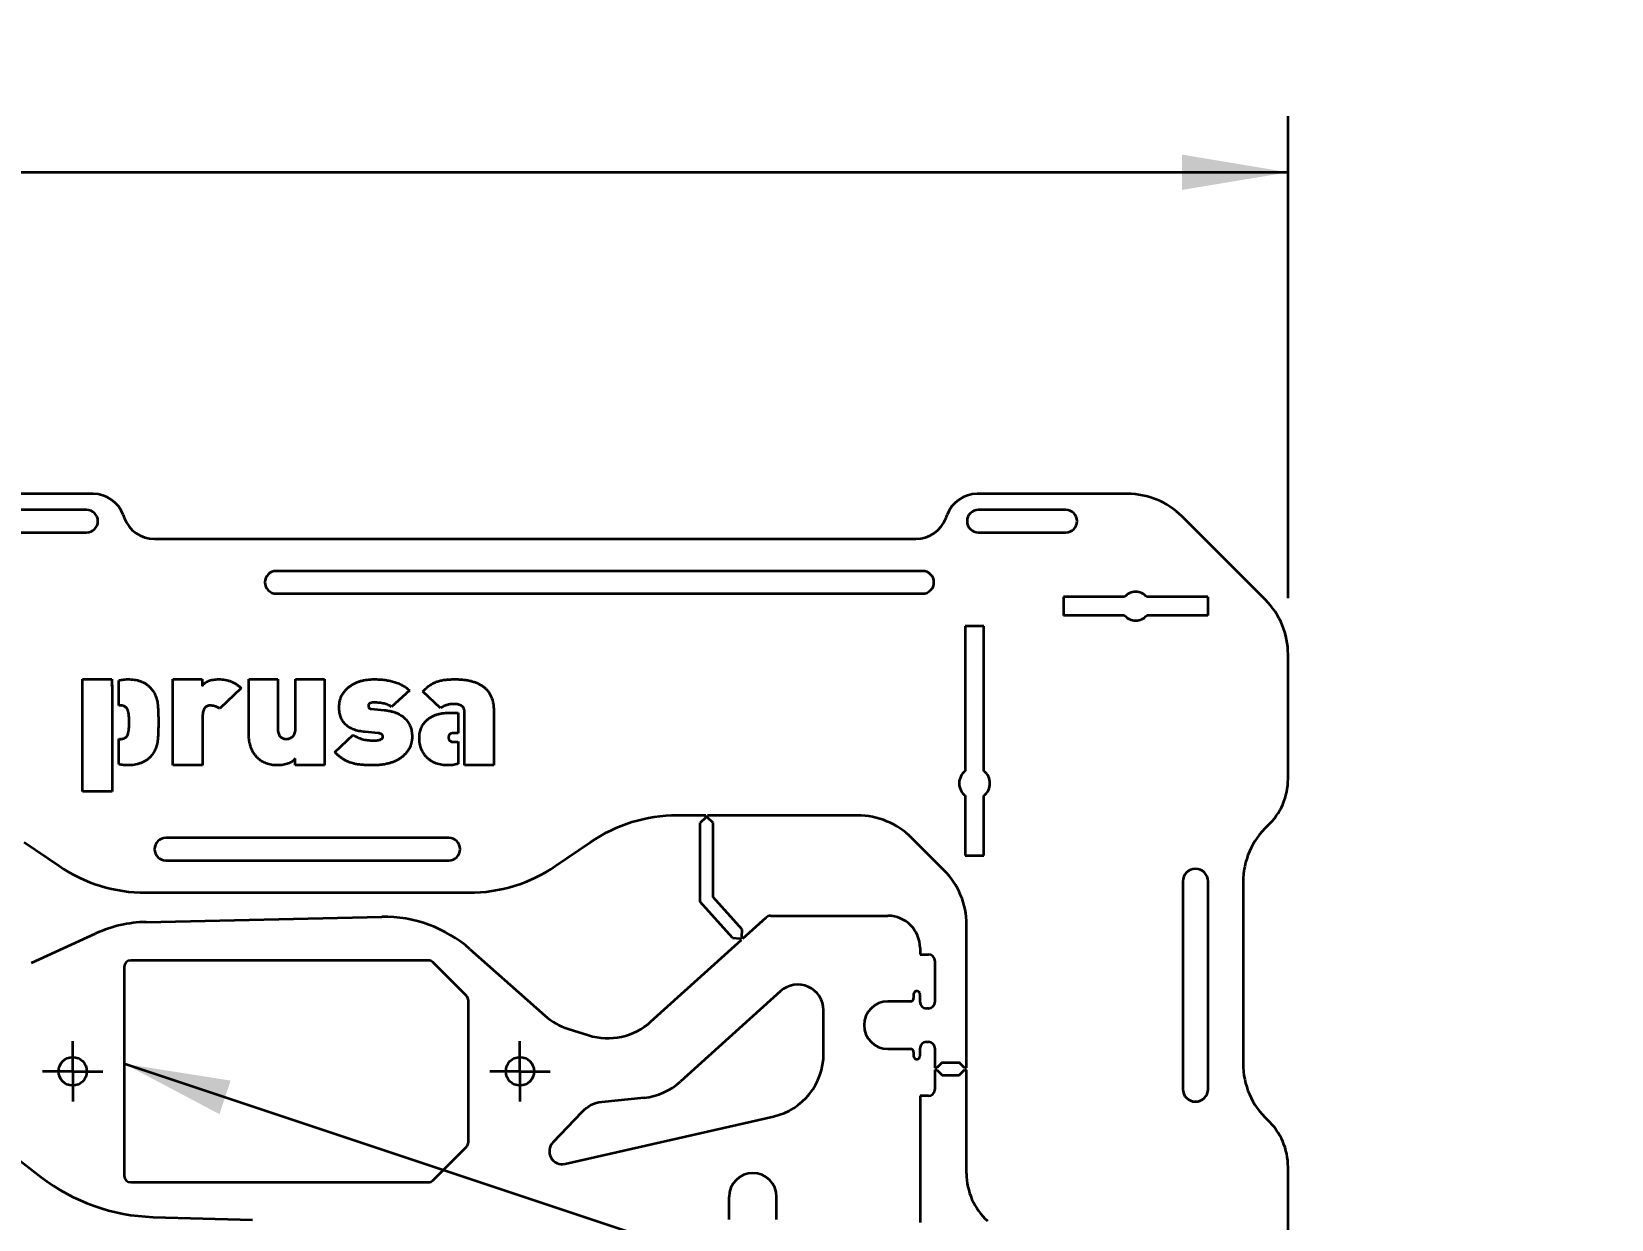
# Model space of a CAD drawing. Header units: millimetres. Extents: x 0 to 415, y 0 to 292.
# Drawn here: x 220.72 to 269.85, y 196.54 to 233.47 of the extents above; entities that cross this region are included whole.
import ezdxf
from ezdxf.enums import TextEntityAlignment as Align

# ---------------------------------------------------------------- set-up
doc = ezdxf.new("R2010")
doc.units = ezdxf.units.MM
doc.styles.add('SEACAD_txt_shx', font='txt.shx', dxfattribs={"width": 0.75})
doc.dimstyles.new('SLDDIMSTYLE0', dxfattribs={"dimtxt": 3.5, "dimasz": 3.302, "dimexe": 1.75, "dimexo": 1.75, "dimgap": 0.875, "dimtad": 1, "dimlfac": 5, "dimzin": 12, "dimdsep": 46, "dimtxsty": 'SEACAD_txt_shx', "dimblk1": '_SE_FILLED', "dimblk2": '_SE_FILLED', "dimsah": 1, "dimcen": 1.75, "dimadec": 0, "dimazin": 0, "dimtfac": 1, "dimtofl": 0, "dimtmove": 0, "dimatfit": 3, "dimfxl": 1, "dimtolj": 1, "dimtzin": 12, "dimarcsym": 0})

# ---------------------------------------------------------------- blocks, each defined once
blk = doc.blocks.new('SEANNOT_GROUP')
at = {"linetype": 'Continuous', "lineweight": 35}
blk.add_hatch(color=7, dxfattribs=at).paths.add_polyline_path([(226.912, 200.854), (223.605, 201.376), (226.564, 199.81)])
at = {"color": 7, "linetype": 'Continuous', "lineweight": 35}
blk.add_lwpolyline([(269.852, 185.966), (223.605, 201.376)], dxfattribs=at)
blk = doc.blocks.new('DMBLK7')
at = {"linetype": 'Continuous', "lineweight": 35}
for points in [[(173.099, 229.648), (169.797, 229.098), (173.099, 228.548)], [(256.495, 229.648), (256.495, 228.548), (259.797, 229.098)]]:
    blk.add_hatch(color=7, dxfattribs=at).paths.add_polyline_path(points)
at = {"color": 7, "linetype": 'Continuous', "lineweight": 35}
for p, q in [((169.797, 215.854), (169.797, 230.848)), ((259.797, 215.854), (259.797, 230.848)), ((169.797, 229.098), (259.797, 229.098))]:
    blk.add_line(p, q, dxfattribs=at)
at = {"color": 7, "linetype": 'Continuous', "lineweight": 35, "style": 'SEACAD_txt_shx'}
blk.add_text('450', height=3.5, dxfattribs=at).set_placement((210.195, 233.473), align=Align.TOP_LEFT)
blk = doc.blocks.new('_SE_FILLED')
at = {"color": 0}
blk.add_line((0, 0), (-1, 0), dxfattribs=at)
blk.add_solid([(0, 0), (-1, -0.1665), (-1, 0.1665), (0, 0)], dxfattribs=at)
blk = doc.blocks.new('SW_CENTERMARKSYMBOL_34')
at = {"color": 7, "linetype": 'Continuous', "lineweight": 35}
for p, q in [((0.94, 1.44), (0.94, 1.88)), ((0.94, 0.94), (0.94, 1.44)), ((0.44, 0.94), (0, 0.94)), ((0.94, 0.94), (0.44, 0.94)), ((0.94, 0.94), (0.94, 0.44)), ((0.94, 0.94), (1.44, 0.94)), ((1.44, 0.94), (1.88, 0.94)), ((0.94, 0.44), (0.94, 0))]:
    blk.add_line(p, q, dxfattribs=at)
blk = doc.blocks.new('SW_CENTERMARKSYMBOL_35')
at = {"color": 7, "linetype": 'Continuous', "lineweight": 35}
for p, q in [((0.94, 1.44), (0.94, 1.88)), ((0.94, 0.94), (0.94, 1.44)), ((0.44, 0.94), (0, 0.94)), ((0.94, 0.94), (0.44, 0.94)), ((0.94, 0.94), (0.94, 0.44)), ((0.94, 0.94), (1.44, 0.94)), ((1.44, 0.94), (1.88, 0.94)), ((0.94, 0.44), (0.94, 0))]:
    blk.add_line(p, q, dxfattribs=at)

msp = doc.modelspace()

# ---------------------------------------------------------------- linework, layer by layer
at = {"color": 7, "linetype": 'Continuous', "lineweight": 35}
for p, q in [((222.6322, 219.0981), (206.9622, 219.0981)), ((254.8031, 219.0981), (250.1311, 219.0981)), ((222.4342, 218.5981), (207.1602, 218.5981)), ((223.5709, 218.4428), (223.6037, 218.3534)), ((249.1596, 218.3534), (249.1924, 218.4428)), ((252.885, 218.5981), (250.1637, 218.5981)), ((259.0943, 215.801), (256.5002, 218.3951)), ((207.1602, 217.8981), (222.4342, 217.8981)), ((224.5424, 217.6981), (248.2208, 217.6981)), ((250.1637, 217.8981), (252.885, 217.8981)), ((248.4337, 216.6981), (228.3296, 216.6981)), ((228.3296, 215.9981), (248.4337, 215.9981)), ((254.7131, 215.8961), (252.8172, 215.8961)), ((252.8172, 215.8961), (252.8172, 215.3161)), ((257.2972, 215.8961), (255.4013, 215.8961)), ((257.2972, 215.8961), (257.2972, 215.3161)), ((254.7131, 215.3161), (252.8172, 215.3161)), ((257.2972, 215.3161), (255.4013, 215.3161)), ((250.3372, 214.9881), (249.7572, 214.9881)), ((249.7572, 214.9881), (249.7572, 210.4806)), ((250.3372, 210.4806), (250.3372, 214.9881)), ((259.7972, 210.2395), (259.7972, 214.104)), ((222.3064, 213.3342), (223.2133, 213.3342)), ((222.3064, 209.8426), (222.3064, 213.3342)), ((223.2133, 213.3342), (223.2133, 213.1238)), ((223.4303, 212.5144), (223.4303, 213.2922)), ((225.1179, 213.3342), (226.0248, 213.3342)), ((225.1179, 210.6588), (225.1179, 213.3342)), ((226.0248, 213.3342), (226.0248, 213.1238)), ((227.4759, 213.3342), (228.3828, 213.3342)), ((227.4759, 211.6543), (227.4759, 213.3342)), ((228.3828, 213.3342), (228.3828, 211.7769)), ((228.927, 211.7769), (228.927, 213.3342)), ((228.927, 213.3342), (229.8339, 213.3342)), ((229.8339, 213.3342), (229.8339, 210.6588)), ((223.2303, 213.1486), (223.2303, 209.8426)), ((227.2385, 213.0572), (226.5753, 212.428)), ((232.4746, 212.9835), (231.9184, 212.4712)), ((233.4346, 212.4372), (232.8919, 212.9545)), ((231.2807, 212.4117), (231.6846, 212.3742)), ((233.7074, 212.2913), (233.9871, 212.2913)), ((233.9871, 212.2913), (233.9871, 211.6564)), ((234.1871, 210.6588), (234.1871, 212.3083)), ((235.094, 212.3621), (235.094, 210.6588)), ((226.0418, 212.2162), (226.0418, 210.6588)), ((223.4303, 210.6963), (223.4303, 211.4785)), ((230.1513, 211.0669), (230.7224, 211.6054)), ((231.4975, 211.6586), (231.0915, 211.6961)), ((233.9871, 211.6564), (233.8421, 211.6564)), ((233.9871, 211.3956), (233.9871, 210.707)), ((228.9177, 210.6588), (228.9177, 210.87)), ((226.0418, 210.6588), (225.1179, 210.6588)), ((229.8339, 210.6588), (228.9177, 210.6588)), ((235.094, 210.6588), (234.1871, 210.6588)), ((223.2303, 209.8426), (222.3064, 209.8426)), ((249.7572, 209.7156), (249.7572, 207.8581)), ((250.3372, 207.8581), (250.3372, 209.7156)), ((241.6862, 209.0981), (240.8021, 209.0981)), ((241.6862, 209.0381), (241.5162, 208.8681)), ((241.5162, 206.4079), (241.5162, 208.8681)), ((241.6862, 209.0381), (241.6862, 209.0981)), ((246.4031, 209.0981), (241.7462, 209.0981)), ((241.7462, 209.0381), (241.7462, 209.0981)), ((241.9162, 208.8681), (241.7462, 209.0381)), ((241.9162, 206.5611), (241.9162, 208.8681)), ((233.7013, 208.3981), (224.8931, 208.3981)), ((249.0943, 207.401), (248.1002, 208.3951)), ((220.4929, 208.2663), (221.575, 207.5299)), ((237.0194, 207.5299), (238.1015, 208.2663)), ((249.7572, 207.8581), (250.3372, 207.8581)), ((224.8931, 207.6981), (233.7013, 207.6981)), ((256.5242, 207.0468), (256.5242, 200.5919)), ((257.31, 200.5919), (257.31, 207.0468)), ((258.3972, 207.0208), (258.3972, 201.3843)), ((224.2756, 206.6981), (234.3188, 206.6981)), ((242.5206, 205.2898), (241.5162, 206.4079)), ((242.8182, 205.5571), (241.9162, 206.5611)), ((224.2833, 205.7853), (231.6159, 205.9436)), ((242.8454, 205.2726), (243.5689, 205.9259)), ((243.703, 205.9774), (247.3521, 205.9774)), ((220.7217, 204.5166), (222.7065, 205.424)), ((242.8053, 205.3171), (242.8182, 205.5571)), ((249.7972, 201.2474), (249.7972, 205.704)), ((234.3551, 204.9382), (236.6858, 202.8729)), ((239.9826, 202.6875), (242.8009, 205.2323)), ((242.5206, 205.2898), (242.7606, 205.277)), ((242.8009, 205.2323), (242.7606, 205.277)), ((242.8053, 205.3171), (242.8053, 205.317)), ((242.8454, 205.2726), (242.8053, 205.317)), ((248.3521, 204.9774), (248.3521, 204.7774)), ((223.605, 204.3916), (223.605, 197.8916)), ((233.0585, 204.5916), (223.805, 204.5916)), ((234.2464, 203.4865), (233.1999, 204.533)), ((248.3521, 204.7774), (248.6121, 204.7774)), ((248.8121, 204.5774), (248.8121, 203.2974)), ((244.0159, 203.6348), (240.9032, 200.824)), ((248.1521, 203.5374), (248.1521, 203.4174)), ((248.3521, 203.2974), (248.3521, 203.5274)), ((234.305, 198.9381), (234.305, 203.3451)), ((245.3521, 201.6899), (245.3521, 203.041)), ((248.0521, 203.3174), (247.3521, 203.3174)), ((248.6121, 203.0974), (248.5521, 203.0974)), ((237.4129, 202.4617), (238.0429, 202.2638)), ((248.5521, 202.0574), (248.6121, 202.0574)), ((247.3521, 201.8374), (248.0521, 201.8374)), ((248.1521, 201.7374), (248.1521, 201.6174)), ((248.3521, 201.6274), (248.3521, 201.8574)), ((248.8121, 201.8574), (248.8121, 201.2474)), ((248.8121, 201.2474), (248.8721, 201.2474)), ((248.8121, 201.1874), (248.8721, 201.1874)), ((248.8121, 201.1874), (248.8121, 200.5774)), ((249.0421, 201.4174), (248.8721, 201.2474)), ((248.8721, 201.1874), (249.0421, 201.0174)), ((249.0421, 201.4174), (249.5672, 201.4174)), ((249.0421, 201.0174), (249.5672, 201.0174)), ((249.7372, 201.2474), (249.5672, 201.4174)), ((249.5672, 201.0174), (249.7372, 201.1874)), ((249.7372, 201.2474), (249.7972, 201.2474)), ((249.7372, 201.1874), (249.7972, 201.1874)), ((249.7972, 197.9674), (249.7972, 201.1874)), ((217.6696, 200.4321), (221.0182, 197.8542)), ((239.77, 200.3192), (238.455, 200.1822)), ((248.6121, 200.3774), (248.3521, 200.3774)), ((248.3521, 200.3774), (248.3521, 196.4374)), ((237.8335, 199.8763), (236.9332, 198.9283)), ((237.3121, 198.2629), (243.7963, 199.7398)), ((233.1999, 197.7502), (234.2464, 198.7967)), ((259.7972, 186.0305), (259.7972, 198.1656)), ((223.805, 197.6916), (233.0585, 197.6916)), ((242.4121, 196.5374), (242.4121, 197.2374)), ((243.8921, 196.5374), (243.8921, 197.2374)), ((224.5045, 196.6111), (227.5962, 196.5215))]:
    msp.add_line(p, q, dxfattribs=at)
for centre in [(222.001, 201.1416), (235.909, 201.1416)]:
    msp.add_circle(centre, 0.44, dxfattribs=at)
for centre, radius, start, end in [((222.6322, 218.0981), 1, 20.16436, 90), ((250.1311, 218.0981), 1, 90, 159.83564), ((254.8031, 216.6981), 2.4, 45, 90), ((222.4342, 218.2481), 0.35, 270, 90), ((224.5424, 218.6981), 1, 200.16436, 270), ((248.2208, 218.6981), 1, 270, 339.83564), ((250.1637, 218.2481), 0.35, 90, 270), ((252.885, 218.2481), 0.35, 270, 90), ((228.3296, 216.3481), 0.35, 90, 270), ((248.4337, 216.3481), 0.35, 270, 90), ((255.0572, 215.6061), 0.45, 40.12403, 139.87597), ((257.3972, 214.104), 2.4, 0, 45), ((255.0572, 215.6061), 0.45, 220.12403, 319.87597), ((250.0472, 210.0981), 0.48, 127.1689, 232.8311), ((250.0472, 210.0981), 0.48, 307.1689, 52.8311), ((257.7972, 210.2395), 2, 312.98589, 0), ((240.8021, 204.2981), 4.8, 90, 124.23756), ((246.4031, 206.6981), 2.4, 45, 90), ((224.8931, 208.0481), 0.35, 90, 270), ((233.7013, 208.0481), 0.35, 270, 90), ((260.7972, 207.0208), 2.4, 132.98589, 180), ((224.2756, 211.4981), 4.8, 235.76244, 270), ((234.3188, 211.4981), 4.8, 270, 304.23756), ((247.3972, 205.704), 2.4, 0, 45), ((256.9171, 207.0468), 0.3929, 0, 180), ((231.7022, 201.9445), 4, 48.45432, 91.23707), ((243.703, 205.7774), 0.2, 90, 132.08188), ((247.3521, 204.9774), 1, 0, 90), ((224.3697, 201.7862), 4, 91.23707, 114.57), ((223.805, 204.3916), 0.2, 90, 180), ((233.0585, 204.3916), 0.2, 45, 90), ((248.6121, 204.5774), 0.2, 0, 90), ((234.105, 203.3451), 0.2, 0, 45), ((244.5521, 203.041), 0.8, 0, 132.08188), ((248.0521, 203.4174), 0.1, 270, 0), ((248.2521, 203.5374), 0.1, 25.196, 180), ((248.2021, 203.5274), 0.15, 0, 20.51652), ((247.3521, 202.5774), 0.74, 90, 270), ((248.5521, 203.2974), 0.2, 180, 270), ((248.6121, 203.2974), 0.2, 270, 0), ((238.0122, 204.3697), 2, 228.45432, 252.56157), ((238.6423, 204.1718), 2, 252.56157, 312.08188), ((248.5521, 201.8574), 0.2, 90, 180), ((248.6121, 201.8574), 0.2, 0, 90), ((243.3521, 201.6899), 2, 282.83173, 0), ((248.0521, 201.7374), 0.1, 0, 90), ((248.2521, 201.6174), 0.1, 180, 334.804), ((248.2021, 201.6274), 0.15, 339.48348, 0), ((260.7972, 201.3843), 2.4, 180, 227.01411), ((239.5629, 202.3084), 2, 275.94511, 312.08188), ((248.6121, 200.5774), 0.2, 270, 360), ((256.9171, 200.5919), 0.3929, 180, 0), ((238.5586, 199.1876), 1, 95.94511, 136.47625), ((257.7972, 198.1656), 2, 0, 47.01411), ((234.105, 198.9381), 0.2, 315, 360), ((237.2233, 198.6529), 0.4, 136.47625, 282.83173), ((224.6782, 202.6086), 6, 232.40966, 268.34054), ((223.805, 197.8916), 0.2, 180, 270), ((233.0585, 197.8916), 0.2, 270, 315), ((243.1521, 197.2374), 0.74, 0, 180), ((251.7972, 197.9674), 2, 180, 227.54192)]:
    msp.add_arc(centre, radius, start, end, dxfattribs=at)
for points, knots in [([(223.4303, 213.2922), (223.4434, 213.2968), (223.4806, 213.3082), (223.5453, 213.3223), (223.6266, 213.3323), (223.6833, 213.3336), (223.7129, 213.3342)], [0, 0, 0, 0, 0.1441048, 0.4072274, 0.6909612, 1, 1, 1, 1]), ([(223.7129, 213.3342), (223.7486, 213.3337), (223.818, 213.3325), (223.919, 213.321), (224.0139, 213.302), (224.1028, 213.2749), (224.1862, 213.2412), (224.2632, 213.1988), (224.3349, 213.1496), (224.377, 213.1102), (224.398, 213.0905)], [0, 0, 0, 0, 0.1433743, 0.278982, 0.4077707, 0.5317532, 0.6517644, 0.7685504, 0.8843881, 1, 1, 1, 1]), ([(226.0248, 213.1238), (226.0365, 213.1409), (226.0599, 213.1751), (226.1066, 213.2173), (226.1597, 213.2542), (226.2212, 213.2839), (226.2909, 213.3064), (226.3681, 213.3222), (226.4532, 213.3323), (226.5125, 213.3336), (226.5435, 213.3342)], [0, 0, 0, 0, 0.1057024, 0.2120424, 0.3209828, 0.4369971, 0.5608107, 0.6958468, 0.84109, 1, 1, 1, 1]), ([(226.5435, 213.3342), (226.5773, 213.3334), (226.6437, 213.3319), (226.7413, 213.319), (226.8347, 213.2968), (226.9241, 213.2666), (227.0092, 213.2271), (227.0902, 213.1792), (227.1682, 213.1237), (227.2149, 213.0795), (227.2385, 213.0572)], [0, 0, 0, 0, 0.1319909, 0.2594183, 0.3835632, 0.5063408, 0.6272372, 0.7491807, 0.8733256, 1, 1, 1, 1]), ([(230.6281, 213.121), (230.6536, 213.1383), (230.7046, 213.173), (230.7871, 213.2157), (230.8734, 213.2517), (230.963, 213.2828), (231.0572, 213.3059), (231.1556, 213.322), (231.2578, 213.3321), (231.3274, 213.3335), (231.3629, 213.3342)], [0, 0, 0, 0, 0.118551, 0.2379918, 0.3576584, 0.4789896, 0.6038728, 0.7313721, 0.8632235, 1, 1, 1, 1]), ([(231.3629, 213.3342), (231.4236, 213.3332), (231.5411, 213.3311), (231.7112, 213.3148), (231.869, 213.2874), (232.0147, 213.2495), (232.1484, 213.2008), (232.2696, 213.1402), (232.3794, 213.069), (232.4431, 213.0118), (232.4746, 212.9835)], [0, 0, 0, 0, 0.1524973, 0.2949, 0.4285817, 0.554312, 0.6725284, 0.785254, 0.8939849, 1, 1, 1, 1]), ([(232.8919, 212.9545), (232.9273, 212.9904), (232.995, 213.0591), (233.1036, 213.1456), (233.2112, 213.2133), (233.3218, 213.2622), (233.4402, 213.2945), (233.5705, 213.3187), (233.7166, 213.3313), (233.8189, 213.3332), (233.8725, 213.3342)], [0, 0, 0, 0, 0.1388602, 0.2651818, 0.3813842, 0.4879379, 0.5968093, 0.7184716, 0.8523342, 1, 1, 1, 1]), ([(233.8725, 213.3342), (233.9219, 213.3337), (234.0175, 213.3325), (234.1562, 213.321), (234.2853, 213.3024), (234.4048, 213.2753), (234.5153, 213.2416), (234.6163, 213.2), (234.7075, 213.1503), (234.7893, 213.0933), (234.8615, 213.0284), (234.9241, 212.9558), (234.9774, 212.8755), (235.0196, 212.787), (235.0529, 212.6915), (235.0772, 212.5885), (235.0912, 212.4778), (235.0931, 212.4014), (235.094, 212.3621)], [0, 0, 0, 0, 0.08302, 0.160717, 0.2337823, 0.3021824, 0.3666185, 0.4276821, 0.4856168, 0.5409223, 0.594909, 0.6484057, 0.7017134, 0.7564169, 0.8128081, 0.8715645, 0.9340209, 1, 1, 1, 1]), ([(224.398, 213.0905), (224.4137, 213.0742), (224.4451, 213.0416), (224.4869, 212.9875), (224.5236, 212.9291), (224.5564, 212.8675), (224.5842, 212.8015), (224.6074, 212.7316), (224.6259, 212.6576), (224.6345, 212.6069), (224.6389, 212.5811)], [0, 0, 0, 0, 0.1179976, 0.2368457, 0.3567864, 0.4783508, 0.6017837, 0.730689, 0.8631094, 1, 1, 1, 1]), ([(230.2873, 212.4642), (230.2885, 212.4977), (230.2908, 212.5634), (230.3064, 212.6595), (230.3336, 212.7497), (230.3706, 212.8352), (230.4193, 212.9151), (230.4788, 212.9895), (230.5476, 213.0602), (230.6009, 213.1004), (230.6281, 213.121)], [0, 0, 0, 0, 0.1307618, 0.2556107, 0.3774893, 0.4968874, 0.6173533, 0.7404087, 0.8671825, 1, 1, 1, 1]), ([(223.7072, 212.3919), (223.7018, 212.402), (223.6914, 212.4218), (223.6705, 212.4477), (223.6456, 212.4691), (223.6183, 212.488), (223.5862, 212.5011), (223.5512, 212.5114), (223.5123, 212.5166), (223.4852, 212.5175), (223.4713, 212.518)], [0, 0, 0, 0, 0.1208253, 0.2362908, 0.3495469, 0.4666222, 0.5863322, 0.7136198, 0.852442, 1, 1, 1, 1]), ([(223.7575, 211.9965), (223.7574, 212.0197), (223.7571, 212.0638), (223.7552, 212.1274), (223.7508, 212.1853), (223.7454, 212.2376), (223.7383, 212.2842), (223.7299, 212.3251), (223.7206, 212.361), (223.7115, 212.3821), (223.7072, 212.3919)], [0, 0, 0, 0, 0.1731746, 0.3305266, 0.4758076, 0.6073272, 0.7235333, 0.8281896, 0.9199373, 1, 1, 1, 1]), ([(224.6389, 212.5811), (224.6408, 212.5652), (224.645, 212.531), (224.6509, 212.4763), (224.6548, 212.4141), (224.6584, 212.3447), (224.661, 212.2679), (224.6634, 212.1838), (224.6636, 212.0926), (224.6642, 212.0294), (224.6644, 211.9965)], [0, 0, 0, 0, 0.0816565, 0.1765441, 0.2820779, 0.4008277, 0.5328237, 0.6756685, 0.8317836, 1, 1, 1, 1]), ([(226.1261, 212.4613), (226.1129, 212.4488), (226.0849, 212.4223), (226.0603, 212.3645), (226.0434, 212.2951), (226.0424, 212.2439), (226.0418, 212.2162)], [0, 0, 0, 0, 0.2022899, 0.4284258, 0.6897374, 1, 1, 1, 1]), ([(226.2685, 212.518), (226.2569, 212.5173), (226.2329, 212.5158), (226.1972, 212.5044), (226.161, 212.4862), (226.1382, 212.4699), (226.1261, 212.4613)], [0, 0, 0, 0, 0.2238437, 0.4610809, 0.715134, 1, 1, 1, 1]), ([(226.5753, 212.428), (226.5475, 212.4419), (226.4948, 212.4682), (226.415, 212.4958), (226.3405, 212.5144), (226.2918, 212.5168), (226.2685, 212.518)], [0, 0, 0, 0, 0.2889211, 0.5473811, 0.7839958, 1, 1, 1, 1]), ([(231.0915, 211.6961), (231.0591, 211.6995), (230.9959, 211.7061), (230.9046, 211.7224), (230.8192, 211.7435), (230.7403, 211.7697), (230.6676, 211.8007), (230.6016, 211.8371), (230.5411, 211.8773), (230.4882, 211.924), (230.44, 211.974), (230.3995, 212.0302), (230.3647, 212.0904), (230.336, 212.1557), (230.3143, 212.2259), (230.2989, 212.3011), (230.2885, 212.381), (230.2877, 212.436), (230.2873, 212.4642)], [0, 0, 0, 0, 0.0782246, 0.1525378, 0.2226876, 0.289044, 0.3520437, 0.4121967, 0.4697679, 0.5260537, 0.5814177, 0.6362064, 0.6918486, 0.7482229, 0.8070568, 0.8678983, 0.9324737, 1, 1, 1, 1]), ([(231.3565, 212.6087), (231.3437, 212.6086), (231.32, 212.6083), (231.2867, 212.6031), (231.2585, 212.5957), (231.2348, 212.5852), (231.2164, 212.5707), (231.2032, 212.5526), (231.1961, 212.531), (231.1949, 212.5159), (231.1943, 212.5081)], [0, 0, 0, 0, 0.1776765, 0.3306682, 0.4670728, 0.5832765, 0.6885455, 0.7898367, 0.8907001, 1, 1, 1, 1]), ([(231.1943, 212.5081), (231.1951, 212.4946), (231.1966, 212.47), (231.2142, 212.4377), (231.2439, 212.4168), (231.2678, 212.4135), (231.2807, 212.4117)], [0, 0, 0, 0, 0.2765699, 0.5064102, 0.7343183, 1, 1, 1, 1]), ([(231.9184, 212.4712), (231.9018, 212.4822), (231.8679, 212.5045), (231.8122, 212.5332), (231.75, 212.5559), (231.6828, 212.5762), (231.6092, 212.5907), (231.5301, 212.6011), (231.4452, 212.6076), (231.3868, 212.6083), (231.3565, 212.6087)], [0, 0, 0, 0, 0.1013619, 0.2070635, 0.3192645, 0.4386909, 0.5654471, 0.7017065, 0.8456107, 1, 1, 1, 1]), ([(231.6846, 212.3742), (231.7203, 212.3702), (231.7897, 212.3624), (231.8899, 212.3431), (231.983, 212.3184), (232.0692, 212.2885), (232.1474, 212.2509), (232.2196, 212.2097), (232.2838, 212.1612), (232.3214, 212.1245), (232.34, 212.1063)], [0, 0, 0, 0, 0.1490806, 0.2897086, 0.4225326, 0.5483218, 0.6675071, 0.7820868, 0.8925824, 1, 1, 1, 1]), ([(233.0067, 212.0539), (233.028, 212.0732), (233.0707, 212.1119), (233.1437, 212.1595), (233.2223, 212.2003), (233.3071, 212.2335), (233.3982, 212.2599), (233.4957, 212.2778), (233.5994, 212.2896), (233.6708, 212.2907), (233.7074, 212.2913)], [0, 0, 0, 0, 0.1132961, 0.2278297, 0.3435801, 0.4631183, 0.5876037, 0.7178863, 0.8551095, 1, 1, 1, 1]), ([(233.8428, 212.5634), (233.8091, 212.5618), (233.7407, 212.5587), (233.6382, 212.5337), (233.5347, 212.494), (233.4687, 212.4566), (233.4346, 212.4372)], [0, 0, 0, 0, 0.2334264, 0.4739541, 0.7287075, 1, 1, 1, 1]), ([(234.1871, 212.3083), (234.186, 212.3282), (234.1838, 212.3663), (234.1687, 212.4202), (234.1403, 212.465), (234.1018, 212.5025), (234.0512, 212.5294), (233.9914, 212.5506), (233.9203, 212.5608), (233.8697, 212.5625), (233.8428, 212.5634)], [0, 0, 0, 0, 0.1225344, 0.2346436, 0.3390082, 0.4458194, 0.5609172, 0.6885928, 0.8342233, 1, 1, 1, 1]), ([(223.7072, 211.5997), (223.7115, 211.6096), (223.7206, 211.6307), (223.7299, 211.6666), (223.7385, 211.7079), (223.7452, 211.7548), (223.7509, 211.8073), (223.7552, 211.8651), (223.7571, 211.929), (223.7574, 211.9734), (223.7575, 211.9965)], [0, 0, 0, 0, 0.0797831, 0.1712106, 0.2755015, 0.3947837, 0.5240937, 0.6688675, 0.82743, 1, 1, 1, 1]), ([(224.6644, 211.9965), (224.6642, 211.9635), (224.6636, 211.8999), (224.6634, 211.8083), (224.6611, 211.7242), (224.6583, 211.6472), (224.6548, 211.5778), (224.6509, 211.5156), (224.645, 211.4611), (224.6408, 211.4271), (224.6389, 211.4113)], [0, 0, 0, 0, 0.1692208, 0.3251464, 0.4690261, 0.5996541, 0.7194668, 0.8248725, 0.9184426, 1, 1, 1, 1]), ([(228.3828, 211.7769), (228.3837, 211.7489), (228.3853, 211.6972), (228.4021, 211.6271), (228.4296, 211.5695), (228.4593, 211.5439), (228.4735, 211.5317)], [0, 0, 0, 0, 0.3091471, 0.57034, 0.7948304, 1, 1, 1, 1]), ([(228.8164, 211.5317), (228.8334, 211.5455), (228.8676, 211.5732), (228.9024, 211.6318), (228.9235, 211.7008), (228.9258, 211.7505), (228.927, 211.7769)], [0, 0, 0, 0, 0.2330813, 0.468545, 0.7177102, 1, 1, 1, 1]), ([(232.34, 212.1063), (232.3571, 212.0875), (232.3909, 212.0503), (232.4351, 211.9897), (232.4721, 211.9258), (232.5021, 211.8585), (232.5253, 211.7882), (232.5426, 211.7147), (232.5525, 211.638), (232.5539, 211.5858), (232.5547, 211.5594)], [0, 0, 0, 0, 0.1265792, 0.2502167, 0.3723652, 0.4933551, 0.6159888, 0.7402724, 0.8682513, 1, 1, 1, 1]), ([(232.7814, 211.5168), (232.782, 211.5438), (232.7833, 211.5965), (232.7943, 211.6737), (232.8117, 211.7469), (232.837, 211.816), (232.8679, 211.882), (232.9074, 211.9434), (232.9528, 212.0019), (232.9885, 212.0364), (233.0067, 212.0539)], [0, 0, 0, 0, 0.1346944, 0.2634008, 0.3885116, 0.5102354, 0.6306126, 0.7521073, 0.8739628, 1, 1, 1, 1]), ([(223.4713, 211.475), (223.4854, 211.4755), (223.5125, 211.4763), (223.5516, 211.4819), (223.5868, 211.4917), (223.6188, 211.5052), (223.6465, 211.5232), (223.6712, 211.5444), (223.6911, 211.5707), (223.7018, 211.5899), (223.7072, 211.5997)], [0, 0, 0, 0, 0.1504517, 0.2871653, 0.4172012, 0.5372296, 0.6532458, 0.7668031, 0.8810213, 1, 1, 1, 1]), ([(224.6389, 211.4113), (224.6345, 211.3855), (224.6259, 211.3347), (224.6074, 211.2607), (224.5842, 211.1909), (224.5564, 211.1249), (224.5237, 211.063), (224.4861, 211.005), (224.4444, 210.9507), (224.413, 210.9181), (224.3973, 210.9018)], [0, 0, 0, 0, 0.1367995, 0.2691317, 0.3979512, 0.5213019, 0.6427855, 0.763312, 0.8820809, 1, 1, 1, 1]), ([(227.748, 210.8898), (227.7261, 210.9129), (227.6823, 210.9592), (227.6272, 211.0381), (227.5801, 211.1236), (227.5418, 211.2164), (227.5121, 211.3161), (227.4912, 211.4226), (227.4781, 211.5361), (227.4766, 211.6141), (227.4759, 211.6543)], [0, 0, 0, 0, 0.1143663, 0.2289977, 0.3454181, 0.465083, 0.589334, 0.719371, 0.8553967, 1, 1, 1, 1]), ([(228.4735, 211.5317), (228.486, 211.523), (228.5104, 211.506), (228.5504, 211.4886), (228.5909, 211.477), (228.6184, 211.4757), (228.6322, 211.475)], [0, 0, 0, 0, 0.266058, 0.5196148, 0.7593092, 1, 1, 1, 1]), ([(228.6322, 211.475), (228.6498, 211.4757), (228.6838, 211.4769), (228.7325, 211.4879), (228.7774, 211.5053), (228.8035, 211.5229), (228.8164, 211.5317)], [0, 0, 0, 0, 0.2680553, 0.5197242, 0.7613307, 1, 1, 1, 1]), ([(230.7224, 211.6054), (230.7439, 211.5913), (230.7869, 211.563), (230.8564, 211.5278), (230.9293, 211.4972), (231.0063, 211.4723), (231.0871, 211.4533), (231.172, 211.4401), (231.2604, 211.4312), (231.3208, 211.4302), (231.3516, 211.4297)], [0, 0, 0, 0, 0.1161523, 0.2327017, 0.3519073, 0.4731573, 0.5982778, 0.7269799, 0.861094, 1, 1, 1, 1]), ([(231.3516, 211.4297), (231.3747, 211.4302), (231.418, 211.4312), (231.4785, 211.4354), (231.5298, 211.4446), (231.572, 211.4567), (231.6053, 211.473), (231.6296, 211.4934), (231.6448, 211.5188), (231.6468, 211.5372), (231.6477, 211.5466)], [0, 0, 0, 0, 0.1999494, 0.3738806, 0.5230876, 0.648884, 0.7519466, 0.8415386, 0.9191946, 1, 1, 1, 1]), ([(231.6477, 211.5466), (231.6474, 211.5545), (231.6468, 211.5696), (231.6395, 211.591), (231.6267, 211.6089), (231.6104, 211.6252), (231.588, 211.6365), (231.5626, 211.6479), (231.5315, 211.6543), (231.5093, 211.6571), (231.4975, 211.6586)], [0, 0, 0, 0, 0.112712, 0.2170552, 0.3198905, 0.4281519, 0.5454416, 0.6780997, 0.8282669, 1, 1, 1, 1]), ([(232.5547, 211.5594), (232.5538, 211.5241), (232.552, 211.4549), (232.5325, 211.3541), (232.5031, 211.2587), (232.4612, 211.1686), (232.4074, 211.0841), (232.3402, 211.0059), (232.2629, 210.932), (232.2038, 210.8896), (232.1735, 210.8678)], [0, 0, 0, 0, 0.1282099, 0.251404, 0.372064, 0.4904666, 0.6117887, 0.7355568, 0.8644129, 1, 1, 1, 1]), ([(233.6727, 210.6588), (233.6396, 210.6594), (233.5749, 210.6605), (233.4803, 210.6723), (233.3909, 210.6904), (233.3067, 210.7161), (233.2274, 210.7486), (233.1536, 210.7892), (233.0848, 210.837), (233.0222, 210.8923), (232.9653, 210.9529), (232.9162, 211.0195), (232.8741, 211.0905), (232.8401, 211.1667), (232.8139, 211.2475), (232.7947, 211.3328), (232.7831, 211.4232), (232.782, 211.4852), (232.7814, 211.5168)], [0, 0, 0, 0, 0.0710798, 0.1390492, 0.2043272, 0.2669235, 0.3278884, 0.3880627, 0.447462, 0.5075078, 0.567104, 0.6258604, 0.6847723, 0.7442755, 0.8046058, 0.8670147, 0.9319625, 1, 1, 1, 1]), ([(233.8421, 211.6564), (233.83, 211.6561), (233.8073, 211.6555), (233.7757, 211.649), (233.7488, 211.6391), (233.7258, 211.6252), (233.7094, 211.605), (233.6973, 211.5819), (233.6888, 211.5547), (233.6885, 211.5351), (233.6883, 211.5246)], [0, 0, 0, 0, 0.1563011, 0.2937036, 0.4147353, 0.5276033, 0.6361164, 0.7469762, 0.8650721, 1, 1, 1, 1]), ([(233.6883, 211.5246), (233.6889, 211.5137), (233.6902, 211.4929), (233.6968, 211.4635), (233.7097, 211.4382), (233.7292, 211.419), (233.7522, 211.4029), (233.7807, 211.3914), (233.8144, 211.3854), (233.8385, 211.3847), (233.8513, 211.3844)], [0, 0, 0, 0, 0.1329677, 0.2544979, 0.3652835, 0.4732255, 0.5850542, 0.7064479, 0.8442545, 1, 1, 1, 1]), ([(233.8513, 211.3844), (233.8809, 211.385), (233.9264, 211.3859), (233.9714, 211.3926), (233.9871, 211.3956)], [0, 0, 0, 0, 0.6496244, 1, 1, 1, 1]), ([(224.3973, 210.9018), (224.376, 210.8825), (224.3333, 210.8437), (224.2619, 210.7941), (224.1849, 210.752), (224.1019, 210.718), (224.0132, 210.691), (223.9185, 210.6721), (223.818, 210.6605), (223.749, 210.6594), (223.7136, 210.6588)], [0, 0, 0, 0, 0.1160089, 0.2321581, 0.3492584, 0.4687126, 0.5930287, 0.7221639, 0.8571909, 1, 1, 1, 1]), ([(228.3623, 210.6588), (228.3313, 210.6595), (228.2708, 210.6608), (228.1823, 210.6714), (228.0984, 210.6899), (228.019, 210.7155), (227.9437, 210.7474), (227.8732, 210.7872), (227.8077, 210.8349), (227.7679, 210.8715), (227.748, 210.8898)], [0, 0, 0, 0, 0.1378455, 0.2691807, 0.3962328, 0.5199337, 0.6400524, 0.7596498, 0.8793212, 1, 1, 1, 1]), ([(228.9177, 210.87), (228.9046, 210.8529), (228.8783, 210.8187), (228.8276, 210.7761), (228.7704, 210.7387), (228.7037, 210.7101), (228.63, 210.6865), (228.5477, 210.6708), (228.4577, 210.6608), (228.3949, 210.6595), (228.3623, 210.6588)], [0, 0, 0, 0, 0.1043021, 0.2092145, 0.3196531, 0.4352174, 0.5604054, 0.6949643, 0.8415611, 1, 1, 1, 1]), ([(230.7387, 210.7105), (230.7121, 210.7179), (230.6587, 210.7327), (230.581, 210.7629), (230.5046, 210.7983), (230.4302, 210.8405), (230.3572, 210.8879), (230.2861, 210.9412), (230.217, 211.001), (230.1735, 211.0447), (230.1513, 211.0669)], [0, 0, 0, 0, 0.1188781, 0.2387591, 0.3590071, 0.4816324, 0.6067348, 0.734002, 0.8646452, 1, 1, 1, 1]), ([(232.1735, 210.8678), (232.1466, 210.851), (232.0921, 210.8169), (232.0034, 210.7747), (231.9085, 210.7384), (231.8063, 210.7098), (231.6978, 210.6861), (231.582, 210.6701), (231.4594, 210.6611), (231.3754, 210.6596), (231.3324, 210.6588)], [0, 0, 0, 0, 0.1080943, 0.2191237, 0.3346857, 0.4545877, 0.5807416, 0.7134212, 0.8532525, 1, 1, 1, 1]), ([(223.7136, 210.6588), (223.6835, 210.6592), (223.6262, 210.66), (223.5445, 210.6697), (223.4799, 210.6814), (223.4431, 210.692), (223.4303, 210.6963)], [0, 0, 0, 0, 0.313982, 0.5999654, 0.8592399, 1, 1, 1, 1]), ([(231.3324, 210.6588), (231.3015, 210.6588), (231.2415, 210.6589), (231.1541, 210.6623), (231.0719, 210.6654), (230.9948, 210.6709), (230.9233, 210.6791), (230.857, 210.6871), (230.7961, 210.6977), (230.7573, 210.7064), (230.7387, 210.7105)], [0, 0, 0, 0, 0.1554121, 0.3014063, 0.4391469, 0.5688033, 0.6893299, 0.800572, 0.9041356, 1, 1, 1, 1]), ([(233.9871, 210.707), (233.9681, 210.7), (233.9235, 210.6857), (233.8495, 210.6709), (233.7637, 210.6607), (233.7039, 210.6595), (233.6727, 210.6588)], [0, 0, 0, 0, 0.1901774, 0.4393153, 0.7071532, 1, 1, 1, 1])]:
    msp.add_open_spline(points, degree=3, knots=knots, dxfattribs=at)
for points in [[(223.2133, 213.1238), (223.2189, 213.1321), (223.2245, 213.1404), (223.2303, 213.1486)], [(223.4713, 212.518), (223.4575, 212.5172), (223.4438, 212.5163), (223.4303, 212.5144)], [(223.4303, 211.4785), (223.4438, 211.4767), (223.4575, 211.4759), (223.4713, 211.475)]]:
    msp.add_open_spline(points, degree=3, dxfattribs=at)

# ---------------------------------------------------------------- block references
at = {"color": 7}
for name, p in [('SW_CENTERMARKSYMBOL_34', (221.061, 200.2016)), ('SW_CENTERMARKSYMBOL_35', (234.969, 200.2016))]:
    msp.add_blockref(name, p, dxfattribs=at)
msp.add_blockref('SEANNOT_GROUP', (0, 0))

# ---------------------------------------------------------------- dimensions: what is measured, and where the dimension line sits
at = {"color": 7, "linetype": 'Continuous', "lineweight": 35}
dim = msp.add_linear_dim(base=(169.7972, 229.0981), p1=(169.7972, 214.104), p2=(259.7972, 214.104), angle=0, text='\\A1;<>', dimstyle='SLDDIMSTYLE0', dxfattribs=at)
dim.commit()
dim.dimension.update_dxf_attribs({"geometry": 'DMBLK7', "text_midpoint": (214.7972, 229.0981), "dimtype": 161})

doc.saveas('drawing.dxf')
